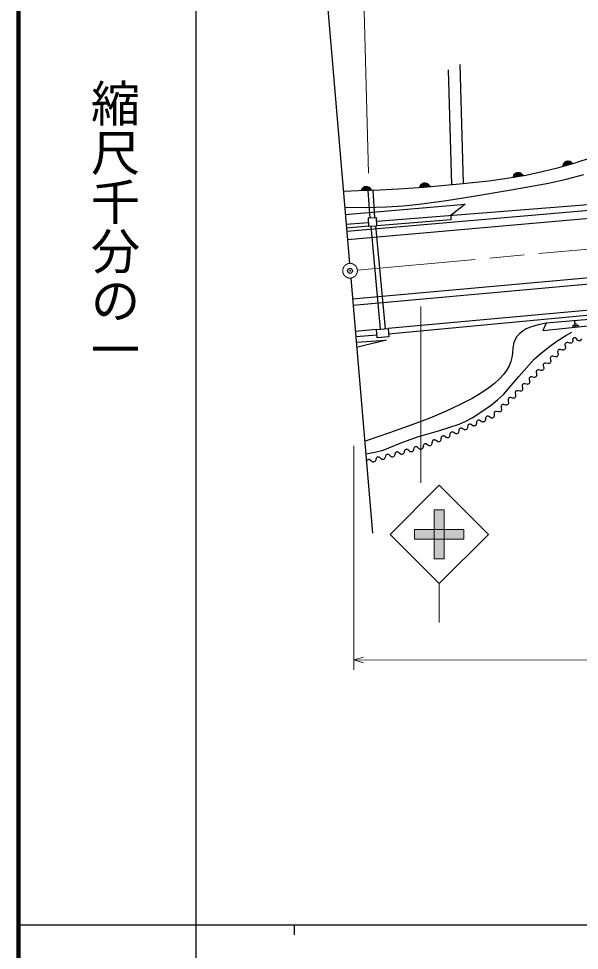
# Model space of a CAD drawing. Units: millimetres, scale not verified. Extents: x 40000 to 680000, y 20000 to 380000.
# Drawn here: x 40000 to 96978, y 202409 to 297118 of the extents above; entities that cross this region are included whole.
import ezdxf
from ezdxf.enums import TextEntityAlignment as Align

# ---------------------------------------------------------------- set-up
doc = ezdxf.new("R2010")
doc.units = ezdxf.units.MM
doc.header["$LTSCALE"] = 1000
doc.header["$PDMODE"] = 32
doc.header["$PDSIZE"] = 500
doc.linetypes.add('CHAIN', pattern=[18.5, 12, -1.5, 3.5, -1.5])
for name, color, linetype, lineweight in [('M-BGD', 7, 'Continuous', 25), ('M-BMK', 2, 'CHAIN', 13), ('M-STR-HTXT', 7, 'Continuous', 13), ('M-TTL', 2, 'Continuous', 140), ('M-TTL-BAND', 7, 'Continuous', 25)]:
    doc.layers.add(name, color=color, linetype=linetype, lineweight=lineweight)
doc.layers.add('M-OTRS', color=6, linetype='Continuous')
doc.styles.add('@ＭＳ ゴシック', font='')
doc.styles.get('@ＭＳ ゴシック').set_extended_font_data('@MS Gothic')

# ---------------------------------------------------------------- blocks, each defined once
blk = doc.blocks.new('BUHIN91')
at = {"layer": 'M-BMK'}
for radius in [746, 22.5]:
    blk.add_circle((0, 0), radius, dxfattribs=at)
blk = doc.blocks.new('BUHIN10')
at = {"layer": 'M-BGD'}
blk.add_lwpolyline([(374, 343), (395, 225), (396, 164), (381, 102), (345, 45), (298, 2), (243, -25), (180, -38), (115, -32), (-115, 32), (-178, 33), (-232, 28), (-294, -2), (-347, -50), (-381, -106), (-393, -168), (-395, -225), (-374, -343)], dxfattribs=at)
blk = doc.blocks.new('BUHIN11')
at = {"layer": 'M-BGD'}
blk.add_lwpolyline([(357, 351), (383, 236), (386, 176), (373, 114), (339, 56), (294, 12), (241, -16), (179, -31), (115, -27), (-115, 27), (-177, 26), (-230, 19), (-290, -12), (-340, -61), (-373, -118), (-382, -179), (-383, -236), (-357, -351)], dxfattribs=at)
blk = doc.blocks.new('BUHIN12')
at = {"layer": 'M-BGD'}
blk.add_lwpolyline([(452, 201), (436, 85), (418, 29), (384, -24), (333, -66), (276, -91), (217, -98), (154, -91), (97, -65), (-97, 65), (-154, 86), (-206, 98), (-273, 90), (-336, 62), (-386, 21), (-416, -33), (-436, -85), (-452, -201)], dxfattribs=at)
blk = doc.blocks.new('BUHIN25')
at = {"layer": 'M-BGD'}
blk.add_lwpolyline([(481, 130), (447, 17), (420, -36), (378, -84), (320, -117), (260, -133), (201, -132), (139, -115), (86, -80), (-86, 80), (-140, 109), (-190, 129), (-257, 132), (-325, 114), (-380, 80), (-419, 31), (-447, -17), (-481, -130)], dxfattribs=at)

msp = doc.modelspace()

# ---------------------------------------------------------------- hatches: boundary and pattern name
at = {"layer": 'M-STR-HTXT'}
for points in [[(82236, 247194), (82236, 242194), (83236, 242195), (83236, 247195)], [(80236, 245194), (85236, 245195), (85236, 244195), (80236, 244194)]]:
    msp.add_hatch(color=256, dxfattribs=at).paths.add_polyline_path(points)

# ---------------------------------------------------------------- linework, layer by layer
at = {"layer": 'M-BGD'}
for p, q in [((71313, 299359), (73615, 272238)), ((73409, 274670), (290990, 293953)), ((83645, 291927), (83970, 280238)), ((84841, 292470), (85178, 280362)), ((95335, 282174), (96257, 282403)), ((96218, 282457), (95344, 282240)), ((95366, 282310), (96164, 282508)), ((96105, 282558), (95399, 282383)), ((95442, 282458), (96029, 282604)), ((95900, 282636), (95539, 282546)), ((90309, 281167), (91116, 281326)), ((91059, 281379), (90346, 281238)), ((90392, 281311), (90986, 281428)), ((90859, 281466), (90493, 281394)), ((80953, 280289), (81555, 280344)), ((81433, 280396), (81062, 280362)), ((90272, 281032), (91204, 281216)), ((91167, 281272), (90284, 281098)), ((76076, 279673), (72994, 279555)), ((74848, 279690), (75797, 279723)), ((75770, 279785), (74871, 279754)), ((74906, 279817), (75728, 279846)), ((75681, 279907), (74954, 279882)), ((75012, 279946), (75616, 279967)), ((75497, 280025), (75124, 280013)), ((75706, 276831), (75522, 279652)), ((76206, 276855), (76022, 279671)), ((80804, 280024), (81750, 280111)), ((81719, 280171), (80823, 280089)), ((80855, 280155), (81674, 280230)), ((81623, 280288), (80899, 280221)), ((105838, 278831), (76382, 276507)), ((73192, 277221), (85390, 278264)), ((73336, 275524), (106230, 278353)), ((85390, 278264), (83934, 277103)), ((76365, 276862), (75514, 276822)), ((75514, 276822), (75553, 276012)), ((76404, 276053), (76365, 276862)), ((83913, 276675), (76404, 276053)), ((83934, 277103), (83913, 276675)), ((73278, 276211), (75534, 276398)), ((75553, 276012), (73310, 275827)), ((73920, 268640), (162341, 276548)), ((162376, 275939), (73979, 267951)), ((75553, 276012), (76404, 276053)), ((76782, 265559), (75807, 276024)), ((76257, 276046), (77231, 265595)), ((155623, 272731), (77534, 265620)), ((155647, 272332), (77580, 265051)), ((73742, 270743), (75942, 244826)), ((93267, 265426), (140462, 270270)), ((140462, 270270), (93604, 266162)), ((93604, 266162), (93267, 265426)), ((96556, 266077), (96519, 266439)), ((76371, 265525), (74202, 265326)), ((76371, 265525), (77534, 265620)), ((76440, 264684), (76371, 265525)), ((77534, 265620), (77602, 264779)), ((96926, 265886), (96233, 265815)), ((96329, 265943), (96807, 265992)), ((96678, 266089), (96434, 266064)), ((74247, 264793), (76415, 264992)), ((74295, 264223), (77339, 264425)), ((77339, 264425), (74341, 263682)), ((77602, 264779), (76440, 264684)), ((75312, 254211), (75148, 254173)), ((75347, 252887), (75257, 252892))]:
    msp.add_line(p, q, dxfattribs=at)
for points in [[(76076, 279673), (78604, 279801), (81133, 279989), (84457, 280286), (87775, 280643), (89656, 280901), (91528, 281219), (93212, 281574), (94893, 281990), (96559, 282465), (98217, 283000)], [(73123, 277948), (75272, 277936), (77419, 277984), (79064, 278093), (80716, 278264), (83472, 278644), (86224, 279084), (90039, 279714), (93855, 280406), (95651, 280803), (97433, 281259)], [(93604, 266162), (92793, 265986), (92010, 265755), (91579, 265571), (91176, 265332), (90883, 265092), (90620, 264797), (90438, 264509), (90307, 264187), (90213, 263659), (90177, 263105), (90132, 262674), (90029, 262259), (89845, 261839), (89600, 261436), (89256, 260957), (88865, 260515), (88342, 260029), (87777, 259586), (86946, 259029), (86082, 258522), (84783, 257848), (83458, 257228), (81778, 256516), (80062, 255854), (77701, 255016), (75312, 254211)], [(75347, 252887), (76201, 253040), (77038, 253251), (78777, 253963), (80535, 254617), (82660, 255226), (84774, 255895), (85439, 256186), (86080, 256531), (87074, 257173), (88035, 257865), (88668, 258367), (89260, 258913), (90819, 260734), (92430, 262524), (93091, 263130), (93800, 263697), (94692, 264321), (95617, 264894), (95910, 265067), (96203, 265238)], [(97195, 264554), (97144, 264459), (97110, 264415), (97064, 264380), (97006, 264360), (96949, 264357), (96895, 264369), (96843, 264396), (96801, 264437), (96675, 264612), (96632, 264649), (96591, 264676), (96530, 264690), (96466, 264686), (96410, 264666), (96367, 264629), (96332, 264590), (96281, 264495)]]:
    msp.add_lwpolyline(points, dxfattribs=at)
for points in [[(95326, 282107), (95337, 282228), (95369, 282337), (95437, 282467), (95530, 282552), (95635, 282616), (95785, 282654), (95908, 282646), (96029, 282614), (96150, 282531), (96232, 282451), (96296, 282348)], [(90259, 280966), (90276, 281086), (90314, 281193), (90388, 281320), (90484, 281400), (90592, 281460), (90744, 281490), (90867, 281476), (90986, 281438), (91103, 281349), (91181, 281265), (91240, 281159)], [(80785, 279960), (80814, 280078), (80862, 280180), (80949, 280299), (81054, 280369), (81167, 280417), (81321, 280431), (81442, 280404), (81557, 280354), (81664, 280254), (81733, 280162), (81781, 280051)], [(74825, 279627), (74861, 279743), (74915, 279843), (75009, 279956), (75117, 280020), (75233, 280061), (75388, 280067), (75506, 280033), (75618, 279977), (75720, 279870), (75783, 279775), (75824, 279661)]]:
    msp.add_lwpolyline(points, close=True, dxfattribs=at)
at = {"layer": 'M-BMK'}
msp.add_line((74425, 271558), (172708, 280487), dxfattribs=at)
at = {"layer": 'M-OTRS'}
msp.add_point((73677, 271475), dxfattribs=at)
at = {"layer": 'M-STR-HTXT'}
for p, q in [((75551, 281413), (74801, 308837)), ((80879, 267872), (80882, 249929)), ((74070, 253686), (74044, 230934)), ((82735, 249695), (77736, 244694)), ((87736, 244695), (82735, 249695)), ((83236, 247195), (82236, 247194)), ((82236, 247194), (82236, 242194)), ((83236, 242195), (83236, 247195)), ((77736, 244694), (82737, 239695)), ((80236, 245194), (85236, 245195)), ((80236, 244194), (80236, 245194)), ((82737, 239695), (87736, 244695)), ((85236, 245195), (85236, 244195)), ((85236, 244195), (80236, 244194)), ((82236, 242194), (83236, 242195)), ((82737, 239695), (82737, 235732)), ((74045, 231934), (276740, 231698))]:
    msp.add_line(p, q, dxfattribs=at)
msp.add_lwpolyline([(75044, 231645), (74045, 231934), (75045, 232218)], dxfattribs=at)
at = {"layer": 'M-TTL'}
msp.add_line((40000, 380000), (40000, 20000), dxfattribs=at)
at = {"layer": 'M-TTL-BAND'}
for p, q in [((58000, 370000), (58000, 20000)), ((40000, 205000), (579000, 205000)), ((68000, 205000), (68000, 204000))]:
    msp.add_line(p, q, dxfattribs=at)

# ---------------------------------------------------------------- block references
at = {"rotation": 0.00925}
for name, p in [('BUHIN91', (73678, 271491)), ('BUHIN10', (95908, 264152)), ('BUHIN10', (95161, 263466)), ('BUHIN11', (93684, 262085)), ('BUHIN10', (94414, 262780)), ('BUHIN11', (92970, 261382)), ('BUHIN11', (92256, 260679)), ('BUHIN11', (90829, 259274)), ('BUHIN11', (91543, 259976)), ('BUHIN11', (90115, 258571)), ('BUHIN11', (89402, 257868)), ('BUHIN12', (87879, 256613)), ('BUHIN11', (88688, 257165)), ('BUHIN12', (86071, 255808)), ('BUHIN12', (86975, 256211)), ('BUHIN12', (83358, 254602)), ('BUHIN12', (84262, 255004)), ('BUHIN12', (85167, 255406)), ('BUHIN12', (81550, 253798)), ('BUHIN12', (82454, 254200)), ('BUHIN25', (78694, 252948)), ('BUHIN25', (79656, 253208)), ('BUHIN25', (80617, 253467)), ('BUHIN25', (75810, 252169)), ('BUHIN25', (76772, 252429)), ('BUHIN25', (77733, 252688))]:
    msp.add_blockref(name, p, dxfattribs=at)

# ---------------------------------------------------------------- texts
at = {"layer": 'M-TTL-BAND', "style": '@ＭＳ ゴシック'}
msp.add_text('縮尺千分の一', height=3666, rotation=270, dxfattribs=at).set_placement((49777, 261030), align=Align.MIDDLE_RIGHT)

doc.saveas('drawing.dxf')
